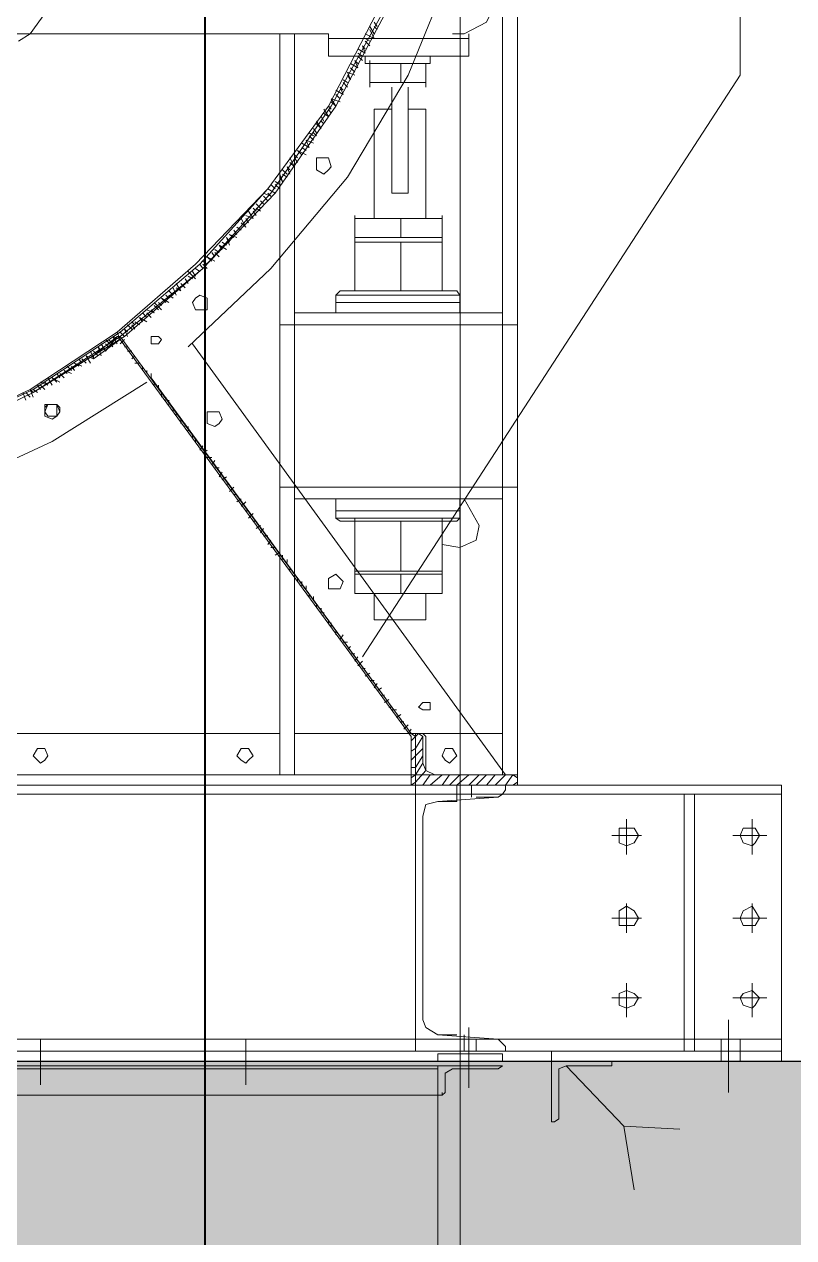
# Model space of a CAD drawing. Header units: millimetres. Extents: x 3220 to 226993, y 817 to 176024.
# Drawn here: x 158692 to 159445, y 135771 to 136960 of the extents above; entities that cross this region are included whole.
import ezdxf

# ---------------------------------------------------------------- set-up
doc = ezdxf.new("R2010")
doc.units = ezdxf.units.MM
doc.layers.add('Sichtbare Kanten(DIN)', color=7, linetype='Continuous', lineweight=50, true_color=0x3f3f3f)

# ---------------------------------------------------------------- blocks, each defined once
blk = doc.blocks.new('section 1-2')
h = blk.add_hatch()
h.set_pattern_fill('AR-CONC', color=256, scale=3)
h.paths.add_polyline_path([(-250, 0), (-1500, 0), (-1500, -500), (-250, -500)])
h.paths.add_polyline_path([(0, 0), (-250, 0), (-250, -500), (0, -500)])
h.paths.add_polyline_path([(250, 0), (0, 0), (0, -500), (250, -500)])
h.paths.add_polyline_path([(9000, 0), (6000, 0), (6000, -500), (6250, -500), (9000, -500)])
h.paths.add_polyline_path([(12000, 0), (9000, 0), (9000, -500), (9250, -500), (12000, -500)])
h.paths.add_polyline_path([(15000, 0), (14750, 0), (12000, 0), (12000, -500), (15000, -500)])
h.paths.add_polyline_path([(23750, 0), (15000, 0), (15000, -500), (23750, -500)])
h.paths.add_polyline_path([(24000, 0), (23750, 0), (23750, -500), (24000, -500)])
h.paths.add_polyline_path([(24250, 0), (24000, 0), (24000, -500), (24250, -500)])
h.paths.add_polyline_path([(32500, 0), (24250, 0), (24250, -500), (32500, -500)])
h.paths.add_polyline_path([(3500, 0), (3500, -500), (6000, -500), (6000, 0)])
h.paths.add_polyline_path([(2500, -500), (2500, 0), (250, 0), (250, -500)])
blk.add_line((-1500, 0), (32500, 0))
blk = doc.blocks.new('ligne broyage L 2')
at = {"color": 7, "linetype": 'Continuous', "lineweight": 15, "true_color": 0x000007}
for points in [[(1084.9, 1730.1), (1084.9, 704.5)], [(0, 289.3), (104.2, 296.5), (204, 315.4), (299.4, 348.6), (392, 393.5), (481.7, 448.4), (558.4, 515), (629.3, 588.8), (688.6, 674.1), (736.3, 763.8), (769.6, 859.3), (795.6, 959.1), (807.2, 1060.3), (802.9, 1163.1), (788.4, 1262.9), (762.3, 1364.1), (721.8, 1456.7), (710.3, 1481.3), (703, 1478.4), (714.6, 1456.7)], [(543.9, 438.3), (624.9, 515), (700.1, 604.7), (759.5, 704.5), (802.9, 811.5), (836.1, 918.6), (852, 1034.3), (852, 1148.6), (836.1, 1262.9), (807.2, 1374.3), (762.3, 1481.3)], [(0, 296.5), (99.8, 300.9), (199.6, 322.6), (296.5, 353), (389.1, 396.4), (474.5, 452.8), (551.1, 519.3), (622, 593.1), (681.3, 674.1), (729.1, 766.7), (762.3, 859.3), (788.4, 959.1), (800, 1060.3), (795.6, 1163.1), (781.2, 1262.9), (755.1, 1359.8), (714.6, 1456.7)], [(0, 289.3), (104.2, 296.5), (204, 315.4), (299.4, 348.6), (392, 393.5), (477.4, 448.4), (558.4, 515), (624.9, 588.8), (684.2, 674.1), (733.4, 763.8), (769.6, 859.3), (792.7, 959.1), (802.9, 1060.3), (802.9, 1163.1), (788.4, 1262.9), (759.5, 1364.1), (717.5, 1456.7)], [(0, 296.5), (104.2, 300.9), (204, 322.6), (299.4, 353), (392, 396.4), (477.4, 452.8), (555.5, 519.3), (622, 593.1), (681.3, 674.1), (729.1, 766.7), (766.7, 859.3), (788.4, 959.1), (800, 1060.3), (800, 1163.1), (785.5, 1262.9), (755.1, 1359.8), (714.6, 1456.7)], [(377.6, 737.8), (389.1, 745), (436.9, 811.5), (474.5, 882.4), (499.1, 956.2), (515, 1037.2), (517.9, 1115.3)], [(726.2, 745), (721.8, 752.2)], [(726.2, 740.6), (721.8, 749.3)], [(729.1, 752.2), (726.2, 756.6)], [(729.1, 749.3), (726.2, 752.2)], [(726.2, 740.6), (717.5, 745)], [(721.8, 737.8), (717.5, 740.6)], [(721.8, 733.4), (717.5, 737.8)], [(717.5, 726.2), (710.3, 730.5)], [(714.6, 723.3), (710.3, 726.2)], [(717.5, 726.2), (714.6, 733.4)], [(717.5, 730.5), (714.6, 733.4)], [(710.3, 711.7), (703, 716.1)], [(710.3, 711.7), (707.4, 719)], [(710.3, 716.1), (707.4, 719)], [(714.6, 719), (710.3, 723.3)], [(703, 700.1), (700.1, 707.4)], [(707.4, 704.5), (700.1, 707.4)], [(703, 700.1), (700.1, 704.5)], [(707.4, 707.4), (703, 711.7)], [(1084.9, 704.5), (714.6, 134.5)], [(695.8, 685.7), (688.6, 690)], [(695.8, 685.7), (692.9, 692.9)], [(695.8, 690), (692.9, 692.9)], [(700.1, 697.3), (695.8, 700.1)], [(700.1, 692.9), (695.8, 697.3)], [(688.6, 674.1), (684.2, 681.3)], [(692.9, 678.4), (684.2, 681.3)], [(688.6, 674.1), (684.2, 678.4)], [(692.9, 681.3), (688.6, 685.7)], [(681.3, 664), (677, 671.2)], [(681.3, 664), (677, 666.9)], [(684.2, 671.2), (681.3, 674.1)], [(684.2, 666.9), (681.3, 671.2)], [(674.1, 652.4), (669.8, 659.6)], [(674.1, 652.4), (669.8, 656.7)], [(677, 659.6), (674.1, 664)], [(677, 656.7), (674.1, 659.6)], [(666.9, 645.2), (662.5, 648.1)], [(666.9, 640.8), (662.5, 645.2)], [(669.8, 648.1), (666.9, 652.4)], [(669.8, 645.2), (666.9, 648.1)], [(655.3, 626.4), (651, 630.7)], [(659.6, 626.4), (651, 630.7)], [(662.5, 633.6), (655.3, 637.9)], [(659.6, 630.7), (655.3, 633.6)], [(662.5, 633.6), (659.6, 640.8)], [(666.9, 637.9), (659.6, 640.8)], [(648.1, 614.8), (643.7, 623.5)], [(648.1, 614.8), (643.7, 619.1)], [(651, 623.5), (648.1, 626.4)], [(651, 619.1), (648.1, 623.5)], [(636.5, 600.3), (633.6, 607.6)], [(640.8, 607.6), (636.5, 611.9)], [(640.8, 604.7), (636.5, 607.6)], [(643.7, 607.6), (640.8, 614.8)], [(643.7, 611.9), (640.8, 614.8)], [(629.3, 593.1), (624.9, 597.4)], [(633.6, 597.4), (629.3, 600.3)], [(633.6, 593.1), (629.3, 597.4)], [(636.5, 600.3), (633.6, 604.7)], [(624.9, 585.9), (617.7, 588.8)], [(622, 581.5), (617.7, 585.9)], [(629.3, 588.8), (622, 593.1)], [(624.9, 585.9), (622, 588.8)], [(607.6, 564.2), (603.2, 571.4)], [(610.5, 571.4), (607.6, 574.3)], [(610.5, 567.1), (607.6, 571.4)], [(614.8, 574.3), (610.5, 578.6)], [(614.8, 571.4), (610.5, 574.3)], [(617.7, 578.6), (614.8, 581.5)], [(617.7, 578.6), (614.8, 581.5)], [(600.3, 555.5), (596, 564.2)], [(600.3, 555.5), (596, 559.8)], [(607.6, 564.2), (600.3, 567.1)], [(603.2, 559.8), (600.3, 564.2)], [(588.8, 545.4), (584.4, 548.3)], [(591.7, 545.4), (584.4, 548.3)], [(591.7, 548.3), (588.8, 552.6)], [(596, 552.6), (591.7, 555.5)], [(596, 552.6), (591.7, 555.5)], [(577.2, 533.8), (574.3, 538.1)], [(581.5, 533.8), (574.3, 538.1)], [(581.5, 538.1), (577.2, 541)], [(584.4, 538.1), (581.5, 545.4)], [(584.4, 541), (581.5, 545.4)], [(567.1, 522.2), (562.7, 526.6)], [(570, 522.2), (562.7, 526.6)], [(570, 526.6), (567.1, 530.9)], [(574.3, 530.9), (570, 533.8)], [(574.3, 526.6), (570, 530.9)], [(551.1, 504.9), (543.9, 512.1)], [(551.1, 507.7), (548.3, 512.1)], [(555.5, 512.1), (551.1, 515)], [(555.5, 512.1), (551.1, 515)], [(558.4, 515), (555.5, 519.3)], [(562.7, 519.3), (558.4, 522.2)], [(562.7, 515), (558.4, 519.3)], [(536.7, 493.3), (532.3, 500.5)], [(541, 496.2), (536.7, 500.5)], [(543.9, 500.5), (541, 504.9)], [(543.9, 500.5), (541, 504.9)], [(548.3, 504.9), (543.9, 507.7)], [(525.1, 486.1), (522.2, 488.9)], [(529.4, 488.9), (525.1, 493.3)], [(529.4, 486.1), (525.1, 488.9)], [(532.3, 488.9), (529.4, 496.2)], [(536.7, 493.3), (532.3, 496.2)], [(517.9, 474.5), (510.6, 481.7)], [(515, 474.5), (510.6, 478.8)], [(517.9, 478.8), (515, 481.7)], [(522.2, 481.7), (517.9, 486.1)], [(525.1, 481.7), (517.9, 486.1)], [(499.1, 462.9), (496.2, 467.2)], [(503.4, 462.9), (496.2, 467.2)], [(503.4, 467.2), (499.1, 471.6)], [(510.6, 471.6), (503.4, 474.5)], [(507.7, 467.2), (503.4, 471.6)], [(510.6, 471.6), (507.7, 474.5)], [(477.4, 445.5), (474.5, 452.8)], [(481.7, 448.4), (477.4, 452.8)], [(484.6, 448.4), (481.7, 455.7)], [(484.6, 452.8), (481.7, 455.7)], [(488.9, 455.7), (484.6, 460)], [(491.8, 460), (488.9, 462.9)], [(491.8, 455.7), (488.9, 460)], [(496.2, 460), (491.8, 462.9)], [(462.9, 434), (458.6, 441.2)], [(462.9, 434), (474.5, 448.4)], [(470.1, 438.3), (462.9, 445.5)], [(465.8, 438.3), (462.9, 441.2)], [(470.1, 441.2), (465.8, 445.5)], [(474.5, 441.2), (470.1, 448.4)], [(477.4, 445.5), (470.1, 448.4)], [(477.4, 448.4), (762.3, 59.3)], [(477.4, 445.5), (762.3, 56.4)], [(477.4, 441.2), (481.7, 445.5)], [(548.3, 441.2), (854.9, 18.8)], [(448.4, 422.4), (444.1, 429.6)], [(451.3, 426.7), (444.1, 429.6)], [(451.3, 426.7), (448.4, 434)], [(455.7, 429.6), (451.3, 434)], [(458.6, 429.6), (455.7, 438.3)], [(458.6, 434), (455.7, 438.3)], [(481.7, 438.3), (484.6, 438.3)], [(484.6, 434), (488.9, 434)], [(488.9, 426.7), (491.8, 429.6)], [(429.6, 415.2), (425.3, 419.5)], [(432.5, 415.2), (429.6, 419.5)], [(436.9, 419.5), (432.5, 422.4)], [(439.8, 419.5), (432.5, 422.4)], [(439.8, 422.4), (436.9, 426.7)], [(444.1, 422.4), (439.8, 426.7)], [(491.8, 422.4), (496.2, 422.4)], [(499.1, 415.2), (499.1, 419.5)], [(410.8, 400.7), (406.5, 407.9)], [(415.2, 403.6), (410.8, 407.9)], [(418.1, 403.6), (410.8, 407.9)], [(418.1, 407.9), (415.2, 412.3)], [(422.4, 407.9), (418.1, 412.3)], [(425.3, 412.3), (422.4, 415.2)], [(429.6, 412.3), (422.4, 415.2)], [(503.4, 412.3), (503.4, 415.2)], [(507.7, 407.9), (507.7, 412.3)], [(762.3, 59.3), (507.7, 407.9)], [(-507.7, 403.6), (-415.2, 345.7), (-318.2, 300.9), (-215.5, 267.6), (-111.4, 244.5), (-4.3, 241.6), (104.2, 244.5), (211.2, 267.6), (313.9, 300.9), (410.8, 345.7), (503.4, 403.6)], [(384.8, 386.2), (381.9, 393.5)], [(389.1, 389.1), (384.8, 393.5)], [(392, 389.1), (389.1, 396.4)], [(392, 393.5), (389.1, 396.4)], [(396.4, 393.5), (392, 396.4)], [(399.3, 396.4), (396.4, 400.7)], [(406.5, 400.7), (399.3, 403.6)], [(403.6, 396.4), (399.3, 400.7)], [(406.5, 400.7), (403.6, 403.6)], [(510.6, 400.7), (510.6, 403.6)], [(515, 396.4), (515, 400.7)], [(517.9, 389.1), (517.9, 393.5)], [(406.5, 370.3), (415.2, 370.3), (418.1, 374.7), (418.1, 379), (415.2, 381.9), (406.5, 381.9), (403.6, 379), (403.6, 374.7)], [(522.2, 386.2), (522.2, 389.1)], [(525.1, 381.9), (525.1, 386.2)], [(529.4, 374.7), (529.4, 379)], [(532.3, 370.3), (532.3, 374.7)], [(536.7, 363.1), (536.7, 367.4)], [(541, 360.2), (541, 363.1)], [(543.9, 355.9), (543.9, 360.2)], [(548.3, 348.6), (548.3, 353)], [(551.1, 345.7), (551.1, 348.6)], [(555.5, 337.1), (558.4, 341.4)], [(558.4, 334.2), (562.7, 337.1)], [(562.7, 329.8), (567.1, 329.8)], [(567.1, 322.6), (570, 326.9)], [(570, 319.7), (574.3, 319.7)], [(574.3, 311), (577.2, 315.4)], [(577.2, 308.1), (581.5, 311)], [(581.5, 303.8), (584.4, 303.8)], [(584.4, 296.5), (588.8, 300.9)], [(633.6, 18.8), (633.6, 300.9), (633.6, 300.9)], [(866.5, 18.8), (866.5, 300.9), (866.5, 300.9)], [(588.8, 293.7), (591.7, 293.7)], [(591.7, 286.4), (596, 289.3)], [(596, 282.1), (600.3, 286.4)], [(866.5, 18.8), (852, 18.8), (852, 289.3)], [(600.3, 277.7), (603.2, 277.7)], [(603.2, 270.5), (607.6, 274.9)], [(607.6, 267.6), (610.5, 267.6)], [(610.5, 260.4), (614.8, 263.3)], [(614.8, 256), (617.7, 260.4)], [(617.7, 253.2), (622, 253.2)], [(622, 244.5), (624.9, 248.8)], [(624.9, 241.6), (629.3, 241.6)], [(629.3, 234.3), (633.6, 237.2)], [(636.5, 230), (636.5, 234.3)], [(640.8, 227.1), (640.8, 230)], [(643.7, 218.4), (643.7, 222.8)], [(648.1, 215.5), (648.1, 218.4)], [(651, 208.3), (651, 211.2)], [(655.3, 204), (655.3, 208.3)], [(659.6, 201.1), (659.6, 204)], [(662.5, 193.8), (662.5, 196.7)], [(666.9, 189.5), (666.9, 193.8)], [(669.8, 182.3), (669.8, 185.2)], [(674.1, 177.9), (674.1, 182.3)], [(677, 175), (677, 177.9)], [(681.3, 167.8), (681.3, 170.7)], [(684.2, 163.5), (684.2, 167.8)], [(688.6, 156.2), (688.6, 160.6)], [(692.9, 151.9), (695.8, 156.2)], [(695.8, 149), (700.1, 149)], [(700.1, 141.8), (703, 144.7)], [(703, 137.4), (707.4, 137.4)], [(707.4, 130.2), (710.3, 134.5)], [(710.3, 125.9), (714.6, 130.2)], [(714.6, 123), (717.5, 123)], [(717.5, 115.7), (721.8, 118.6)], [(721.8, 111.4), (726.2, 111.4)], [(726.2, 104.2), (729.1, 108.5)], [(729.1, 101.3), (733.4, 104.2)], [(733.4, 96.9), (736.3, 96.9)], [(736.3, 89.7), (740.6, 92.6)], [(740.6, 85.3), (743.5, 85.3)], [(743.5, 82.5), (747.9, 82.5)], [(747.9, 75.2), (752.2, 78.1)], [(752.2, 70.9), (755.1, 70.9)], [(755.1, 63.6), (759.5, 68)], [(759.5, 59.3), (762.3, 63.6)], [(633.6, 59.3), (337.1, 59.3)], [(852, 59.3), (648.1, 59.3)], [(776.8, 56.4), (773.9, 59.3), (762.3, 59.3)], [(766.7, 56.4), (762.3, 59.3)], [(762.3, 52.1), (766.7, 56.4)], [(766.7, 8.7), (762.3, 8.7), (762.3, 56.4)], [(766.7, 59.3), (766.7, 8.7), (866.5, 8.7)], [(766.7, 59.3), (769.6, 59.3), (766.7, 56.4)], [(773.9, 30.4), (773.9, 56.4), (769.6, 59.3), (766.7, 59.3), (766.7, 8.7), (766.7, 56.4)], [(766.7, 44.8), (773.9, 56.4)], [(773.9, 52.1), (773.9, 56.4), (769.6, 59.3)], [(773.9, 52.1), (773.9, 30.4), (773.9, 30.4)], [(776.8, 30.4), (776.8, 56.4), (776.8, 56.4)], [(762.3, 42), (766.7, 44.8)], [(762.3, 33.3), (766.7, 37.6)], [(766.7, 37.6), (773.9, 44.8)], [(766.7, 26), (773.9, 37.6)], [(762.3, 26), (766.7, 26)], [(766.7, 18.8), (773.9, 30.4)], [(773.9, 30.4), (776.8, 23.1), (785.5, 18.8)], [(773.9, 30.4), (776.8, 23.1), (785.5, 18.8)], [(776.8, 30.4), (776.8, 23.1), (785.5, 18.8)], [(866.5, 18.8), (-866.5, 18.8)], [(633.6, 18.8), (648.1, 18.8), (648.1, 18.8)], [(762.3, 15.9), (766.7, 18.8)], [(766.7, 11.6), (776.8, 23.1)], [(766.7, 8.7), (866.5, 8.7), (866.5, 15.9), (862.2, 18.8), (785.5, 18.8)], [(773.9, 8.7), (781.2, 18.8)], [(781.2, 8.7), (792.7, 18.8)], [(854.9, 18.8), (785.5, 18.8), (785.5, 18.8)], [(785.5, 18.8), (859.3, 18.8), (859.3, 18.8)], [(792.7, 8.7), (800, 18.8)], [(800, 8.7), (810.1, 18.8)], [(807.2, 8.7), (818.8, 18.8)], [(818.8, 8.7), (828.9, 18.8)], [(826, 8.7), (836.1, 18.8)], [(836.1, 8.7), (844.8, 18.8)], [(844.8, 8.7), (854.9, 18.8)], [(854.9, 8.7), (862.2, 18.8)], [(866.5, 8.7), (866.5, 15.9), (862.2, 18.8), (859.3, 18.8)], [(866.5, 18.8), (866.5, 23.1)], [(866.5, 18.8), (866.5, 8.7), (866.5, 8.7)], [(866.5, 8.7), (-866.5, 8.7)], [(762.3, 8.7), (766.7, 11.6)], [(766.7, -251.7), (766.7, 8.7), (854.9, 8.7)], [(766.7, 8.7), (800, 8.7), (800, 8.7)], [(766.7, 8.7), (766.7, -28.9)], [(807.2, 8.7), (807.2, -7.2)], [(818.8, 8.7), (854.9, 8.7), (854.9, 8.7)], [(821.7, 8.7), (821.7, -2.9)], [(847.7, -2.9), (852, 0), (854.9, 4.3), (854.9, 8.7)], [(847.7, -2.9), (852, 0), (854.9, 4.3)], [(854.9, 4.3), (854.9, 8.7)], [(862.2, 8.7), (866.5, 11.6)], [(1030, -251.7), (1030, 0)], [(1040.1, -251.7), (1040.1, 0)], [(1125.4, 8.7), (1125.4, -251.7), (1125.4, -251.7)], [(788.4, -7.2), (776.8, -10.1), (773.9, -21.7)], [(788.4, -7.2), (776.8, -10.1), (773.9, -21.7)], [(847.7, -2.9), (788.4, -7.2)], [(807.2, -7.2), (788.4, -7.2), (788.4, -7.2)], [(847.7, -2.9), (826, -2.9), (826, -2.9)], [(773.9, -221.3), (773.9, -21.7)], [(773.9, -21.7), (773.9, -55)], [(766.7, -47.7), (766.7, -83.9)], [(773.9, -73.8), (773.9, -109.9)], [(766.7, -102.7), (766.7, -140.3)], [(773.9, -128.7), (773.9, -169.2)], [(766.7, -159.1), (766.7, -195.3)], [(773.9, -188.1), (773.9, -221.3), (773.9, -221.3)], [(766.7, -214.1), (766.7, -251.7), (766.7, -251.7)], [(773.9, -221.3), (776.8, -228.6), (788.4, -235.8)], [(773.9, -221.3), (776.8, -228.6), (788.4, -235.8)], [(854.9, -251.7), (854.9, -247.4), (852, -244.5), (847.7, -240.1), (788.4, -235.8)], [(807.2, -235.8), (788.4, -235.8), (788.4, -235.8)], [(847.7, -240.1), (826, -240.1)], [(854.9, -247.4), (852, -244.5), (847.7, -240.1)], [(854.9, -247.4), (854.9, -251.7)], [(1066.1, -240.1), (1066.1, -261.8)], [(1084.9, -240.1), (1084.9, -261.8)], [(766.7, -251.7), (854.9, -251.7), (854.9, -251.7)], [(766.7, -251.7), (800, -251.7), (800, -251.7)], [(818.8, -251.7), (854.9, -251.7), (854.9, -251.7)], [(914.2, -266.2), (970.7, -325.5), (980.8, -387.7)], [(-788.4, -295.1), (788.4, -295.1), (788.4, -295.1)], [(970.7, -325.5), (1025.6, -328.4), (1025.6, -328.4)]]:
    blk.add_lwpolyline(points, dxfattribs=at)
at = {"color": 7, "linetype": 'Continuous', "lineweight": 5, "true_color": 0x000007}
for points in [[(852, 471.6), (852, 915.7)], [(866.5, 460), (866.5, 915.7), (852, 915.7)], [(814.4, 745), (836.1, 756.6), (844.8, 773.9)], [(681.3, 745), (-185.2, 745)], [(648.1, 460), (633.6, 460), (633.6, 745)], [(648.1, 471.6), (648.1, 745)], [(681.3, 740.6), (681.3, 745)], [(681.3, 740.6), (802.9, 740.6)], [(681.3, 740.6), (681.3, 723.3), (818.8, 723.3)], [(681.3, 740.6), (818.8, 740.6), (818.8, 740.6)], [(814.4, 745), (802.9, 745)], [(818.8, 740.6), (818.8, 745)], [(818.8, 723.3), (818.8, 740.6)], [(717.5, 723.3), (717.5, 716.1)], [(721.8, 716.1), (721.8, 719)], [(752.2, 716.1), (721.8, 716.1), (721.8, 716.1)], [(752.2, 697.3), (721.8, 697.3), (721.8, 716.1)], [(721.8, 716.1), (776.8, 716.1), (776.8, 716.1)], [(752.2, 697.3), (752.2, 716.1)], [(776.8, 716.1), (752.2, 716.1)], [(776.8, 697.3), (776.8, 716.1)], [(781.2, 716.1), (781.2, 723.3)], [(721.8, 692.9), (721.8, 697.3)], [(721.8, 697.3), (721.8, 692.9)], [(721.8, 697.3), (752.2, 697.3)], [(759.5, 588.8), (743.5, 588.8), (743.5, 692.9)], [(752.2, 697.3), (776.8, 697.3)], [(752.2, 697.3), (776.8, 697.3)], [(759.5, 692.9), (759.5, 588.8)], [(776.8, 692.9), (776.8, 697.3)], [(776.8, 697.3), (776.8, 692.9)], [(726.2, 671.2), (726.2, 564.2)], [(743.5, 671.2), (726.2, 671.2)], [(759.5, 671.2), (776.8, 671.2)], [(776.8, 564.2), (776.8, 671.2)], [(707.4, 564.2), (707.4, 567.1)], [(707.4, 564.2), (707.4, 567.1)], [(792.7, 564.2), (707.4, 564.2), (707.4, 564.2)], [(752.2, 545.4), (707.4, 545.4), (707.4, 564.2)], [(707.4, 564.2), (752.2, 564.2), (752.2, 545.4)], [(792.7, 545.4), (792.7, 564.2), (752.2, 564.2)], [(792.7, 564.2), (792.7, 567.1), (792.7, 567.1)], [(707.4, 545.4), (707.4, 548.3)], [(707.4, 545.4), (707.4, 548.3), (707.4, 548.3)], [(707.4, 545.4), (707.4, 548.3)], [(792.7, 545.4), (792.7, 548.3)], [(792.7, 545.4), (792.7, 548.3)], [(707.4, 545.4), (792.7, 545.4)], [(707.4, 541), (707.4, 545.4)], [(792.7, 545.4), (792.7, 541), (707.4, 541)], [(792.7, 545.4), (707.4, 545.4)], [(707.4, 493.3), (707.4, 541), (707.4, 541)], [(752.2, 545.4), (792.7, 545.4), (792.7, 545.4)], [(752.2, 541), (752.2, 493.3)], [(792.7, 541), (792.7, 493.3)], [(807.2, 493.3), (692.9, 493.3), (688.6, 488.9)], [(688.6, 488.9), (688.6, 481.7), (810.1, 481.7)], [(688.6, 488.9), (810.1, 488.9), (810.1, 488.9)], [(707.4, 493.3), (707.4, 496.2)], [(707.4, 493.3), (752.2, 493.3)], [(752.2, 493.3), (792.7, 493.3), (792.7, 493.3)], [(792.7, 493.3), (792.7, 496.2)], [(807.2, 493.3), (810.1, 488.9), (810.1, 481.7)], [(688.6, 471.6), (688.6, 481.7), (810.1, 481.7)], [(810.1, 471.6), (810.1, 481.7), (810.1, 481.7)], [(852, 460), (852, 471.6), (648.1, 471.6), (648.1, 460)], [(633.6, 300.9), (633.6, 460)], [(852, 300.9), (648.1, 300.9), (648.1, 460), (852, 460)], [(852, 460), (866.5, 460)], [(852, 289.3), (852, 460), (852, 460)], [(866.5, 300.9), (866.5, 460), (866.5, 460)], [(633.6, 300.9), (648.1, 300.9)], [(852, 289.3), (648.1, 289.3), (648.1, 300.9)], [(852, 300.9), (866.5, 300.9), (866.5, 300.9)], [(648.1, 18.8), (648.1, 289.3), (648.1, 289.3)], [(688.6, 289.3), (688.6, 277.7), (810.1, 277.7)], [(810.1, 277.7), (810.1, 289.3), (810.1, 289.3)], [(828.9, 263.3), (814.4, 289.3), (814.4, 289.3)], [(810.1, 270.5), (810.1, 277.7), (688.6, 277.7)], [(692.9, 267.6), (688.6, 270.5), (688.6, 277.7)], [(810.1, 270.5), (688.6, 270.5), (688.6, 270.5)], [(692.9, 267.6), (807.2, 267.6), (810.1, 270.5)], [(707.4, 267.6), (707.4, 270.5)], [(752.2, 267.6), (707.4, 267.6), (707.4, 267.6)], [(707.4, 267.6), (707.4, 218.4), (752.2, 218.4)], [(792.7, 267.6), (752.2, 267.6)], [(752.2, 218.4), (752.2, 267.6)], [(792.7, 267.6), (792.7, 270.5)], [(792.7, 267.6), (792.7, 218.4), (792.7, 218.4)], [(792.7, 244.5), (810.1, 241.6), (826, 248.8), (828.9, 263.3)], [(707.4, 218.4), (707.4, 215.5)], [(707.4, 215.5), (707.4, 218.4)], [(707.4, 215.5), (792.7, 215.5), (792.7, 215.5)], [(707.4, 215.5), (792.7, 215.5)], [(707.4, 215.5), (707.4, 196.7), (752.2, 196.7)], [(707.4, 215.5), (792.7, 215.5), (792.7, 215.5)], [(752.2, 218.4), (792.7, 218.4)], [(752.2, 196.7), (752.2, 215.5)], [(792.7, 215.5), (792.7, 218.4), (792.7, 218.4)], [(792.7, 218.4), (792.7, 215.5)], [(792.7, 215.5), (792.7, 218.4)], [(792.7, 196.7), (792.7, 215.5)], [(707.4, 196.7), (707.4, 201.1)], [(707.4, 196.7), (792.7, 196.7), (792.7, 196.7)], [(726.2, 196.7), (726.2, 170.7)], [(752.2, 196.7), (792.7, 196.7)], [(776.8, 170.7), (776.8, 196.7)], [(792.7, 196.7), (792.7, 201.1)], [(792.7, 196.7), (792.7, 201.1)], [(776.8, 170.7), (726.2, 170.7)], [(1125.4, 0), (-1125.4, 0)], [(814.4, -235.8), (814.4, -251.7)], [(1125.4, -240.1), (-1030, -240.1)], [(826, -240.1), (826, -251.7)], [(-788.4, -266.2), (788.4, -266.2), (788.4, -266.2)], [(788.4, -714.6), (788.4, -269.1), (-788.4, -269.1)], [(788.4, -295.1), (788.4, -266.2)], [(788.4, -266.2), (852, -266.2)], [(795.6, -277.7), (795.6, -273.4), (802.9, -269.1)], [(847.7, -269.1), (802.9, -269.1)], [(852, -266.2), (847.7, -269.1), (847.7, -269.1)], [(914.2, -266.2), (959.1, -266.2), (959.1, -261.8), (899.8, -261.8)], [(902.7, -321.1), (899.8, -321.1), (899.8, -261.8)], [(914.2, -266.2), (907, -269.1), (907, -318.2)], [(795.6, -292.2), (795.6, -277.7)], [(-788.4, -717.5), (788.4, -717.5), (788.4, -295.1)], [(788.4, -295.1), (792.7, -295.1), (795.6, -292.2)], [(792.7, -295.1), (792.7, -292.2)], [(902.7, -321.1), (907, -318.2), (907, -318.2)]]:
    blk.add_lwpolyline(points, dxfattribs=at)
for points in [[(781.2, 716.1), (717.5, 716.1)], [(684.2, 614.8), (681.3, 623.5), (669.8, 623.5), (669.8, 611.9), (677, 607.6), (681.3, 611.9)], [(695.8, 208.3), (692.9, 211.2), (688.6, 215.5), (681.3, 211.2), (681.3, 201.1), (692.9, 201.1)], [(985.1, -40.5), (980.8, -33.3), (966.3, -33.3), (966.3, -47.7), (973.5, -50.6), (980.8, -47.7)], [(1103.7, -40.5), (1099.4, -33.3), (1087.8, -33.3), (1084.9, -40.5), (1087.8, -47.7), (1096.5, -50.6), (1099.4, -47.7)], [(985.1, -121.5), (980.8, -114.3), (973.5, -109.9), (966.3, -114.3), (966.3, -128.7), (980.8, -128.7)], [(1103.7, -121.5), (1099.4, -114.3), (1096.5, -109.9), (1087.8, -114.3), (1084.9, -121.5), (1087.8, -128.7), (1099.4, -128.7)], [(985.1, -199.6), (980.8, -195.3), (973.5, -192.4), (966.3, -195.3), (966.3, -206.9), (973.5, -209.8), (980.8, -206.9)], [(1103.7, -199.6), (1099.4, -195.3), (1096.5, -192.4), (1087.8, -195.3), (1084.9, -199.6), (1087.8, -206.9), (1096.5, -209.8), (1099.4, -206.9)], [(852, -261.8), (852, -254.6), (788.4, -254.6), (788.4, -261.8)]]:
    blk.add_lwpolyline(points, close=True, dxfattribs=at)
at = {"color": 7, "linetype": 'Continuous', "lineweight": 15, "true_color": 0x000007}
for points in [[(562.7, 481.7), (562.7, 486.1), (555.5, 488.9), (551.1, 486.1), (548.3, 481.7), (551.1, 474.5), (562.7, 474.5)], [(451.3, 426.7), (477.4, 445.5), (762.3, 56.4), (762.3, 8.7), (766.7, 8.7), (766.7, 56.4), (762.3, 59.3), (477.4, 448.4), (474.5, 448.4), (451.3, 429.6)], [(517.9, 445.5), (515, 448.4), (507.7, 448.4), (507.7, 441.2), (515, 441.2)], [(418.1, 374.7), (415.2, 381.9), (403.6, 381.9), (403.6, 370.3), (410.8, 367.4), (415.2, 370.3)], [(415.2, 374.7), (415.2, 381.9), (406.5, 381.9), (403.6, 374.7), (406.5, 370.3), (415.2, 370.3)], [(577.2, 367.4), (574.3, 374.7), (562.7, 374.7), (562.7, 363.1), (570, 360.2), (574.3, 363.1)], [(781.2, 85.3), (781.2, 89.7), (773.9, 89.7), (769.6, 85.3), (773.9, 82.5), (781.2, 82.5)], [(781.2, 85.3), (781.2, 89.7), (773.9, 89.7), (769.6, 85.3), (773.9, 82.5), (781.2, 82.5)], [(406.5, 37.6), (403.6, 44.8), (396.4, 44.8), (392, 37.6), (396.4, 33.3), (399.3, 30.4), (403.6, 33.3)], [(607.6, 37.6), (603.2, 44.8), (596, 44.8), (591.7, 37.6), (596, 33.3), (600.3, 30.4), (603.2, 33.3)], [(807.2, 37.6), (802.9, 44.8), (795.6, 44.8), (792.7, 37.6), (795.6, 33.3), (800, 30.4), (802.9, 33.3)], [(807.2, 37.6), (802.9, 44.8), (795.6, 44.8), (792.7, 37.6), (795.6, 33.3), (800, 30.4), (802.9, 33.3)], [(807.2, 37.6), (802.9, 44.8), (795.6, 44.8), (792.7, 37.6), (795.6, 33.3), (800, 30.4), (802.9, 33.3)], [(1125.4, -261.8), (1125.4, -251.7), (899.8, -251.7), (899.8, -261.8)]]:
    blk.add_lwpolyline(points, close=True, dxfattribs=at)
at = {"color": 7, "linetype": 'Continuous', "lineweight": 20, "true_color": 0x000007}
for points in [[(-1125.4, 8.7), (1125.4, 8.7), (1125.4, 8.7)], [(1125.4, 8.7), (1125.4, -251.7), (1125.4, -251.7)], [(-1125.4, -251.7), (1125.4, -251.7), (1125.4, -251.7)]]:
    blk.add_lwpolyline(points, dxfattribs=at)
at = {"color": 1, "linetype": 'Continuous', "lineweight": 5, "true_color": 0x000001}
for points in [[(973.5, -24.6), (973.5, -59.3)], [(973.5, -24.6), (973.5, -59.3)], [(973.5, -24.6), (973.5, -59.3)], [(1096.5, -24.6), (1096.5, -59.3)], [(1096.5, -24.6), (1096.5, -59.3)], [(1096.5, -24.6), (1096.5, -59.3)], [(988, -40.5), (959.1, -40.5)], [(959.1, -40.5), (988, -40.5)], [(959.1, -40.5), (988, -40.5)], [(1111, -40.5), (1077.7, -40.5)], [(1077.7, -40.5), (1111, -40.5)], [(1077.7, -40.5), (1111, -40.5)], [(973.5, -107), (973.5, -136)], [(973.5, -107), (973.5, -136)], [(973.5, -107), (973.5, -136)], [(1096.5, -107), (1096.5, -136)], [(1096.5, -107), (1096.5, -136)], [(1096.5, -107), (1096.5, -136)], [(988, -121.5), (959.1, -121.5)], [(959.1, -121.5), (988, -121.5)], [(959.1, -121.5), (988, -121.5)], [(1111, -121.5), (1077.7, -121.5)], [(1077.7, -121.5), (1111, -121.5)], [(1077.7, -121.5), (1111, -121.5)], [(973.5, -185.2), (973.5, -218.4)], [(973.5, -185.2), (973.5, -218.4)], [(973.5, -185.2), (973.5, -218.4)], [(1096.5, -185.2), (1096.5, -218.4)], [(1096.5, -185.2), (1096.5, -218.4)], [(1096.5, -185.2), (1096.5, -218.4)], [(988, -199.6), (959.1, -199.6)], [(959.1, -199.6), (988, -199.6)], [(959.1, -199.6), (988, -199.6)], [(1111, -199.6), (1077.7, -199.6)], [(1077.7, -199.6), (1111, -199.6)], [(1077.7, -199.6), (1111, -199.6)], [(1073.4, -221.3), (1073.4, -292.2), (1073.4, -292.2)], [(818.8, -228.6), (818.8, -273.4)], [(399.3, -285), (399.3, -240.1)], [(600.3, -285), (600.3, -240.1)], [(818.8, -244.5), (818.8, -287.9)]]:
    blk.add_lwpolyline(points, dxfattribs=at)
blk = doc.blocks.new('be 500 gain 2000')
at = {"layer": 'Sichtbare Kanten(DIN)', "color": 5, "lineweight": 0}
for p, q in [((1992, 250.5), (8, 250.5)), ((8, 1), (1992, 1)), ((1992, 0), (8, 0))]:
    blk.add_line(p, q, dxfattribs=at)
blk = doc.blocks.new('153')
at = {"color": 5, "lineweight": 0, "rotation": 270}
blk.add_blockref('be 500 gain 2000', (-440, 6218.2), dxfattribs=at)

msp = doc.modelspace()

# ---------------------------------------------------------------- block references
for name, p in [('section 1-2', (149308.2, 135943.7)), ('153', (159308.2, 131443.7)), ('ligne broyage L 2', (158308.2, 136205.5))]:
    msp.add_blockref(name, p)

doc.saveas('drawing.dxf')
